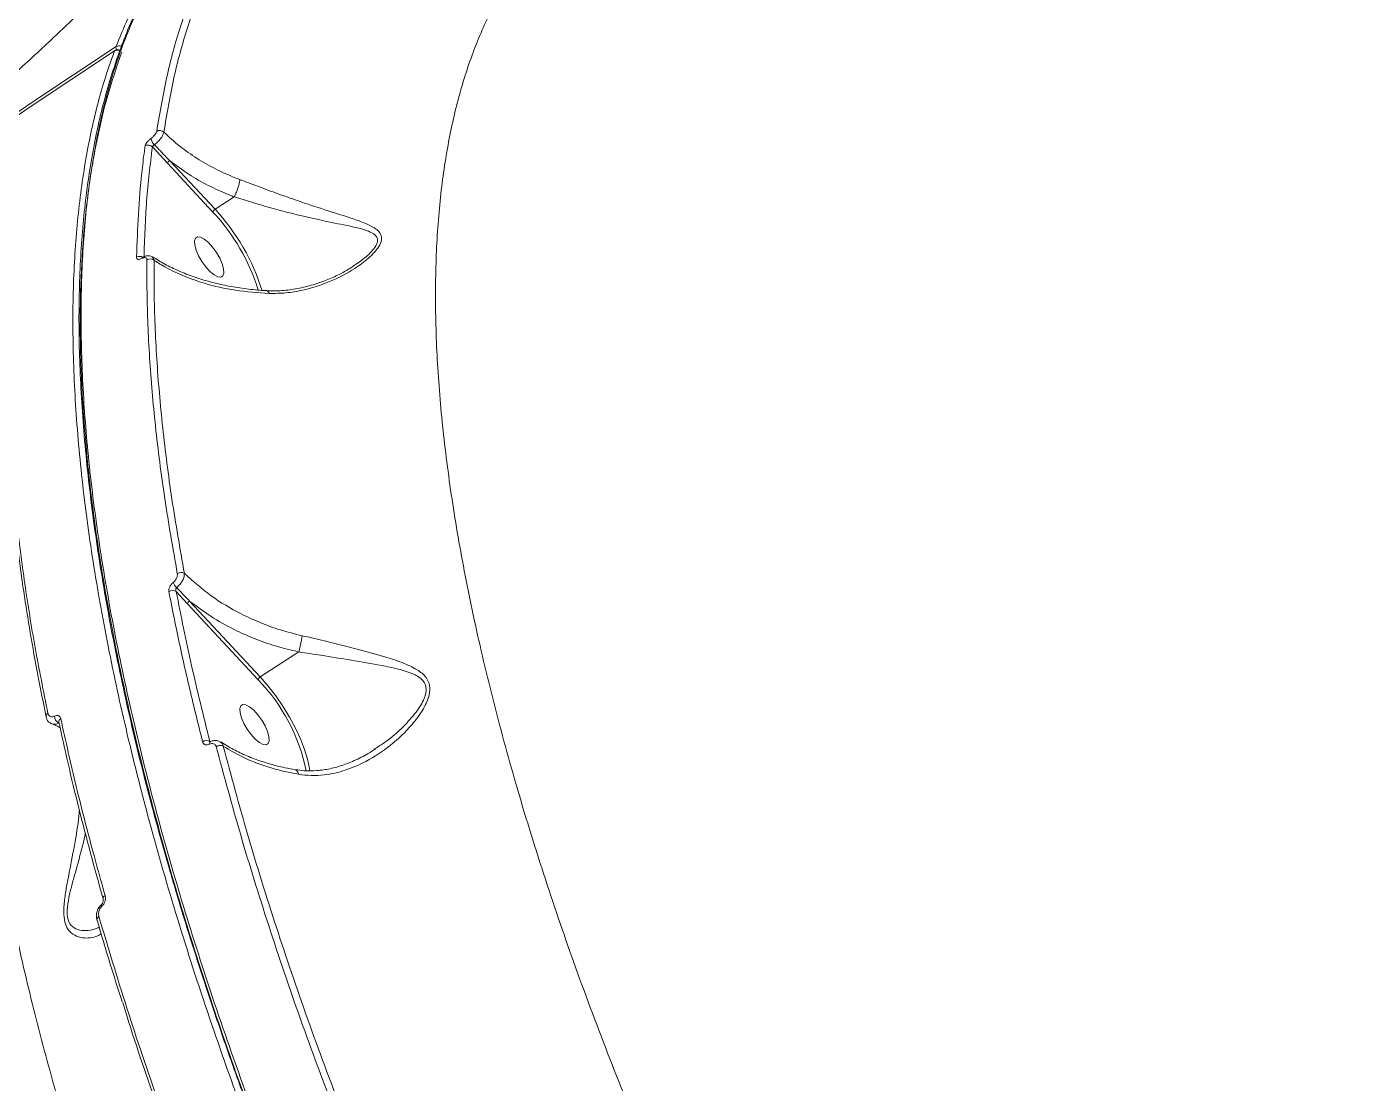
# Model space of a CAD drawing. Header units: millimetres. Extents: x -5550 to 7488, y -4093 to 4627.
# Drawn here: x -2675.4 to -2420.2, y 2001.7 to 2203.9 of the extents above; entities that cross this region are included whole.
import ezdxf

# ---------------------------------------------------------------- set-up
doc = ezdxf.new("R2010")
doc.units = ezdxf.units.MM
doc.layers.add('DIKOM_ОБЪЕКТ', color=7, linetype='Continuous')

msp = doc.modelspace()

# ---------------------------------------------------------------- linework, layer by layer
at = {"layer": 'DIKOM_ОБЪЕКТ', "color": 7, "linetype": 'Continuous', "lineweight": 15}
for p, q in [((-2651.315, 2180.903), (-2648.415, 2177.764)), ((-2648.415, 2177.764), (-2639.738, 2168.437)), ((-2639.327, 2168.961), (-2648.005, 2178.289)), ((-2635.647, 2171.352), (-2639.327, 2168.961)), ((-2612.837, 2158.133), (-2612.974, 2158.036)), ((-2646.76, 2095.812), (-2644.597, 2093.473)), ((-2644.597, 2093.473), (-2631.079, 2078.942)), ((-2630.668, 2079.466), (-2644.187, 2093.998)), ((-2623.293, 2084.258), (-2630.668, 2079.466)), ((-2671.659, 2071.84), (-2671.65, 2071.806)), ((-2640.235, 2067.077), (-2640.327, 2067.146)), ((-2608.694, 2065.796), (-2608.893, 2065.671))]:
    msp.add_line(p, q, dxfattribs=at)
at = {"layer": 'DIKOM_ОБЪЕКТ', "color": 7, "linetype": 'Continuous', "lineweight": 15, "flags": 128}
for points in [[(-2690.976, 2177.34), (-2674.886, 2188.445), (-2658.57, 2199.275)], [(-2658.261, 2200.096), (-2674.577, 2189.266), (-2690.667, 2178.161)], [(-2658.57, 2199.275), (-2658.528, 2199.341), (-2658.509, 2199.356)], [(-2642.085, 2163.632), (-2642.662, 2163.699), (-2643.058, 2163.452), (-2643.243, 2162.912), (-2643.201, 2162.122), (-2642.936, 2161.148), (-2642.469, 2160.067), (-2641.838, 2158.966), (-2641.093, 2157.937), (-2640.296, 2157.06), (-2639.511, 2156.409), (-2638.802, 2156.035), (-2638.225, 2155.969), (-2637.828, 2156.216), (-2637.643, 2156.756), (-2637.685, 2157.545), (-2637.95, 2158.52), (-2638.418, 2159.601), (-2639.049, 2160.701), (-2639.793, 2161.731), (-2640.59, 2162.607), (-2641.375, 2163.258), (-2642.085, 2163.632)], [(-2621.175, 2061.494), (-2621.24, 2061.955), (-2621.612, 2063.708), (-2622.196, 2065.61), (-2622.979, 2067.62), (-2623.945, 2069.695), (-2625.073, 2071.789), (-2626.337, 2073.858), (-2627.712, 2075.855), (-2629.166, 2077.738), (-2630.668, 2079.466)], [(-2633.426, 2074.137), (-2634.003, 2074.204), (-2634.399, 2073.957), (-2634.584, 2073.417), (-2634.543, 2072.627), (-2634.277, 2071.653), (-2633.81, 2070.571), (-2633.179, 2069.471), (-2632.434, 2068.442), (-2631.637, 2067.565), (-2630.852, 2066.914), (-2630.143, 2066.54), (-2629.566, 2066.474), (-2629.169, 2066.721), (-2628.984, 2067.26), (-2629.026, 2068.05), (-2629.292, 2069.025), (-2629.759, 2070.106), (-2630.39, 2071.206), (-2631.135, 2072.236), (-2631.931, 2073.112), (-2632.717, 2073.763), (-2633.426, 2074.137)], [(-2660.961, 2035.592), (-2660.998, 2035.671), (-2661.025, 2035.744), (-2661.044, 2035.809), (-2661.052, 2035.865), (-2661.05, 2035.911), (-2661.038, 2035.948), (-2661.017, 2035.973), (-2660.986, 2035.987)], [(-2661.908, 2032.954), (-2661.899, 2032.925), (-2661.896, 2032.918)]]:
    msp.add_lwpolyline(points, dxfattribs=at)
at = {"layer": 'DIKOM_ОБЪЕКТ', "color": 7, "linetype": 'Continuous', "lineweight": 15}
for centre, radius, start, end in [((-2658.021, 2198.384), 1.046, 61.70932, 121.59931), ((-2657.963, 2198.518), 1, 61.8974, 123.05726), ((-2657.353, 2199.946), 0.92, 170.58227, 209.03732), ((-2657.714, 2199.208), 1.043, 62.76806, 121.60819), ((-2649.91, 2182.927), 1.115, 45.24111, 121.08363), ((-2652.131, 2180.142), 1.115, 42.98227, 121.27282), ((-2648.825, 2183.356), 2.909, 197.36036, 224.08726), ((-2647.563, 2177.521), 0.886, 119.87145, 164.02603), ((-2638.886, 2168.193), 0.886, 119.86768, 164.02981), ((-2668.868, 2141.484), 40.345, 17.16963, 42.92751), ((-2668.295, 2141.832), 39.03, 17.40737, 42.97335), ((-2653.713, 2158.792), 1.169, 59.67382, 121.57342), ((-2653.016, 2159.514), 0.314, 122.72832, 174.23358), ((-2651.734, 2158.322), 1.158, 49.33573, 121.80504), ((-2644.437, 2098.853), 3.18, 204.19056, 225.37124), ((-2645.837, 2098.203), 1.271, 59.36618, 123.50762), ((-2647.444, 2094.758), 1.256, 57.01054, 123.96515), ((-2643.746, 2093.229), 0.886, 119.86768, 164.02981), ((-2630.227, 2078.698), 0.886, 119.86072, 164.03677), ((-2656.41, 2054.433), 35.247, 11.45641, 44.05473), ((-2670.984, 2071.907), 0.679, 117.38948, 185.6188), ((-2668.483, 2072.005), 1.573, 180.61843, 242.75201), ((-2668.531, 2070.877), 0.671, 116.88813, 187.01694), ((-2640.946, 2065.981), 1.32, 62.00885, 124.73079), ((-2639.969, 2066.719), 0.452, 128.86543, 195.78206), ((-2638.336, 2065.003), 1.355, 65.18486, 124.28471), ((-2660.086, 2037.062), 0.643, 114.8746, 186.77804), ((-2661.266, 2033.021), 0.646, 115.09695, 186.02615)]:
    msp.add_arc(centre, radius, start, end, dxfattribs=at)
for points, knots in [([(-2487.538, 1856.77), (-2490.83, 1862.091), (-2497.418, 1872.737), (-2506.867, 1888.837), (-2515.971, 1904.981), (-2524.794, 1921.356), (-2533.303, 1937.926), (-2541.46, 1954.653), (-2549.131, 1971.266), (-2556.497, 1988.193), (-2563.485, 2005.372), (-2570.021, 2022.732), (-2575.952, 2039.911), (-2581.229, 2056.841), (-2585.818, 2073.453), (-2589.613, 2089.362), (-2592.624, 2104.53), (-2594.875, 2118.938), (-2596.408, 2132.838), (-2597.184, 2146.157), (-2597.184, 2158.833), (-2596.408, 2170.577), (-2594.88, 2181.37), (-2592.638, 2191.219), (-2589.644, 2200.291), (-2585.878, 2208.521), (-2581.331, 2215.854), (-2576.46, 2221.735), (-2571.407, 2226.313), (-2567.677, 2229.152), (-2565.352, 2230.387), (-2564.846, 2230.656)], [0, 0, 0, 0, 0.0324339, 0.0649065, 0.0973793, 0.129813, 0.1635769, 0.1973846, 0.2311923, 0.264956, 0.301667, 0.3384063, 0.3751172, 0.4129006, 0.4507147, 0.488498, 0.5250875, 0.5617053, 0.5982949, 0.635952, 0.67364, 0.711297, 0.7477997, 0.7843307, 0.8208335, 0.8583999, 0.8959971, 0.9335635, 0.9627211, 0.9918788, 1, 1, 1, 1]), ([(-2638.082, 2221.816), (-2639.515, 2219.18), (-2642.38, 2213.907), (-2645.796, 2204.807), (-2648.607, 2194.914), (-2649.859, 2187.559), (-2650.486, 2183.882)], [0, 0, 0, 0, 0.2485955, 0.4971904, 0.748595, 1, 1, 1, 1]), ([(-2649.125, 2183.719), (-2648.507, 2187.347), (-2647.273, 2194.604), (-2644.492, 2204.453), (-2641.083, 2213.581), (-2638.193, 2218.903), (-2636.748, 2221.564)], [0, 0, 0, 0, 0.2485944, 0.4971895, 0.748595, 1, 1, 1, 1]), ([(-2647.173, 2219.253), (-2647.611, 2218.661), (-2648.933, 2216.874), (-2650.94, 2213.618), (-2653.206, 2209.496), (-2655.281, 2205.098), (-2657.177, 2200.441), (-2658.886, 2195.533), (-2660.4, 2190.395), (-2661.713, 2185.044), (-2662.824, 2179.488), (-2663.734, 2173.726), (-2664.444, 2167.756), (-2664.955, 2161.576), (-2665.268, 2155.185), (-2665.382, 2148.581), (-2665.298, 2141.764), (-2665.015, 2134.73), (-2664.533, 2127.476), (-2663.852, 2120.016), (-2662.977, 2112.379), (-2661.909, 2104.596), (-2660.649, 2096.68), (-2659.2, 2088.63), (-2657.561, 2080.444), (-2655.732, 2072.119), (-2653.713, 2063.652), (-2651.503, 2055.041), (-2649.102, 2046.285), (-2646.508, 2037.379), (-2643.72, 2028.32), (-2640.741, 2019.118), (-2637.583, 2009.805), (-2634.255, 2000.418), (-2630.767, 1990.981), (-2627.121, 1981.499), (-2623.317, 1971.966), (-2619.351, 1962.38), (-2615.225, 1952.738), (-2610.936, 1943.037), (-2606.485, 1933.274), (-2601.868, 1923.448), (-2597.084, 1913.553), (-2592.135, 1903.593), (-2587.034, 1893.596), (-2581.802, 1883.603), (-2576.456, 1873.648), (-2571.002, 1863.741), (-2565.438, 1853.877), (-2559.761, 1844.052), (-2553.971, 1834.263), (-2548.065, 1824.507), (-2542.043, 1814.782), (-2535.902, 1805.084), (-2529.64, 1795.411), (-2523.254, 1785.763), (-2517.226, 1776.827), (-2513.289, 1771.146), (-2511.553, 1768.643)], [0, 0, 0, 0, 0.0088771, 0.0267986, 0.0447856, 0.062858, 0.0810341, 0.0993066, 0.1175605, 0.1357123, 0.1537946, 0.1718258, 0.1898251, 0.2078119, 0.2258056, 0.2438195, 0.2618733, 0.2799871, 0.2981809, 0.316469, 0.3347583, 0.3529458, 0.3710497, 0.3890905, 0.4070888, 0.4250652, 0.4430402, 0.4610303, 0.4790531, 0.4971293, 0.5152795, 0.5335239, 0.551803, 0.5700067, 0.588121, 0.6061664, 0.6241637, 0.6421334, 0.660096, 0.6780701, 0.6960713, 0.7141203, 0.7322376, 0.7504436, 0.7687195, 0.7869548, 0.8050889, 0.8231483, 0.8411535, 0.8591255, 0.8770845, 0.8950509, 0.9130388, 0.9310686, 0.9491606, 0.9673358, 0.9856014, 1, 1, 1, 1]), ([(-2510.996, 1768.937), (-2513.589, 1772.697), (-2520.576, 1782.826), (-2531.668, 1799.596), (-2544.136, 1819.25), (-2556.283, 1839.295), (-2568.057, 1859.669), (-2579.405, 1880.31), (-2590.079, 1900.763), (-2600.058, 1920.962), (-2609.336, 1940.848), (-2618.064, 1960.746), (-2626.189, 1980.585), (-2633.665, 2000.293), (-2640.329, 2019.437), (-2646.176, 2037.964), (-2651.222, 2055.836), (-2655.548, 2073.345), (-2659.107, 2090.411), (-2661.868, 2106.965), (-2663.77, 2122.642), (-2664.828, 2137.408), (-2665.072, 2151.251), (-2664.507, 2164.396), (-2663.1, 2176.767), (-2660.832, 2188.297), (-2657.768, 2198.752), (-2653.882, 2208.044), (-2650.259, 2214.901), (-2647.648, 2218.303), (-2646.852, 2219.341)], [0, 0, 0, 0, 0.0215551, 0.0580707, 0.0946145, 0.1311302, 0.1687065, 0.2063134, 0.2438897, 0.2804054, 0.3169491, 0.3534648, 0.3910411, 0.4286479, 0.4662243, 0.5027399, 0.5392837, 0.5757993, 0.6133756, 0.6509826, 0.6885588, 0.7250744, 0.7616182, 0.7981339, 0.8357101, 0.8733171, 0.9108933, 0.947409, 0.9839527, 1, 1, 1, 1]), ([(-2649.138, 2217.411), (-2650.181, 2215.907), (-2652.706, 2212.268), (-2655.7, 2206.421), (-2657.52, 2201.927), (-2658.261, 2200.096)], [0, 0, 0, 0, 0.294647, 0.7127756, 1, 1, 1, 1]), ([(-2706.778, 2170.94), (-2705.125, 2172.174), (-2701.82, 2174.641), (-2696.953, 2178.469), (-2692.319, 2182.237), (-2687.959, 2185.89), (-2683.687, 2189.568), (-2679.559, 2193.22), (-2675.616, 2196.793), (-2671.904, 2200.235), (-2668.483, 2203.482), (-2665.346, 2206.523), (-2663.552, 2208.314), (-2662.656, 2209.208)], [0, 0, 0, 0, 0.102184, 0.2043671, 0.292491, 0.3808921, 0.4690126, 0.5574042, 0.6460773, 0.7344671, 0.8228831, 0.9115812, 1, 1, 1, 1]), ([(-2658.57, 2199.275), (-2659.241, 2197.358), (-2661.051, 2192.192), (-2663.347, 2182.978), (-2665.255, 2171.435), (-2666.363, 2158.869), (-2666.647, 2145.299), (-2666.081, 2130.742), (-2664.68, 2115.522), (-2662.468, 2099.705), (-2659.485, 2083.371), (-2655.684, 2066.254), (-2651.043, 2048.38), (-2645.557, 2029.795), (-2639.347, 2010.908), (-2632.453, 1991.79), (-2624.925, 1972.517), (-2616.641, 1952.776), (-2607.599, 1932.615), (-2597.811, 1912.097), (-2587.615, 1891.912), (-2577.082, 1872.132), (-2566.289, 1852.813), (-2554.934, 1833.402), (-2543.03, 1813.959), (-2530.605, 1794.548), (-2517.757, 1775.331), (-2504.517, 1756.372), (-2490.925, 1737.733), (-2476.933, 1719.356), (-2462.574, 1701.32), (-2447.888, 1683.695), (-2433.2, 1666.87), (-2418.56, 1650.885), (-2404.017, 1635.757), (-2389.333, 1621.244), (-2374.553, 1607.416), (-2359.734, 1594.362), (-2346.057, 1583.015), (-2337.412, 1576.384), (-2333.59, 1573.452)], [0, 0, 0, 0, 0.0156516, 0.0421675, 0.0687039, 0.0952199, 0.122506, 0.1498144, 0.1771006, 0.2036165, 0.230153, 0.256669, 0.2839551, 0.3112635, 0.3385497, 0.3650656, 0.391602, 0.418118, 0.4454042, 0.4727126, 0.4999988, 0.52556, 0.5511396, 0.5767008, 0.6029495, 0.629218, 0.6554666, 0.6819827, 0.7085191, 0.7350351, 0.7623214, 0.7896299, 0.8169161, 0.8434321, 0.8699685, 0.8964846, 0.9237708, 0.9510793, 0.9783655, 1, 1, 1, 1]), ([(-2511.408, 1768.646), (-2513.175, 1771.161), (-2519.261, 1779.822), (-2529.322, 1794.997), (-2541.573, 1814.09), (-2553.418, 1833.428), (-2564.834, 1852.9), (-2575.762, 1872.431), (-2586.302, 1892.209), (-2596.403, 1912.207), (-2606.033, 1932.387), (-2615.041, 1952.439), (-2623.388, 1972.27), (-2631.033, 1991.787), (-2637.946, 2010.927), (-2644.099, 2029.648), (-2649.499, 2047.929), (-2654.135, 2065.716), (-2657.987, 2082.929), (-2661.036, 2099.485), (-2663.121, 2114.324), (-2664.406, 2127.558), (-2665.062, 2139.333), (-2665.178, 2150.577), (-2664.749, 2161.388), (-2663.75, 2171.721), (-2662.154, 2181.521), (-2660.027, 2190.711), (-2658.13, 2196.255), (-2657.182, 2199.026)], [0, 0, 0, 0, 0.01588, 0.0546879, 0.0936091, 0.1325881, 0.171567, 0.2104882, 0.2492961, 0.2895889, 0.3300087, 0.3704933, 0.4109778, 0.4513977, 0.4916904, 0.5319834, 0.5724032, 0.6128877, 0.6533723, 0.6937921, 0.7340849, 0.7667338, 0.7994163, 0.8320989, 0.8647476, 0.898542, 0.9323739, 0.9662056, 1, 1, 1, 1]), ([(-2650.486, 2183.882), (-2650.511, 2183.788), (-2650.563, 2183.601), (-2650.801, 2183.242), (-2651.127, 2182.877), (-2651.415, 2182.626), (-2651.575, 2182.508), (-2651.602, 2182.488)], [0, 0, 0, 0, 0.2378185, 0.4755374, 0.7135242, 0.9515167, 1, 1, 1, 1]), ([(-2651.602, 2182.488), (-2651.629, 2182.469), (-2651.788, 2182.351), (-2652.074, 2182.102), (-2652.399, 2181.738), (-2652.635, 2181.379), (-2652.685, 2181.19), (-2652.71, 2181.095)], [0, 0, 0, 0, 0.0479156, 0.2856379, 0.5236296, 0.7617763, 1, 1, 1, 1]), ([(-2651.315, 2180.903), (-2651.304, 2180.931), (-2651.281, 2180.987), (-2651.194, 2181.097), (-2651.078, 2181.21), (-2650.979, 2181.288), (-2650.924, 2181.326), (-2650.915, 2181.332)], [0, 0, 0, 0, 0.2385355, 0.477025, 0.7149847, 0.9522261, 1, 1, 1, 1]), ([(-2650.915, 2181.332), (-2650.871, 2181.366), (-2650.61, 2181.569), (-2650.143, 2181.998), (-2649.617, 2182.623), (-2649.239, 2183.237), (-2649.163, 2183.558), (-2649.125, 2183.719)], [0, 0, 0, 0, 0.048543, 0.2867349, 0.5247052, 0.762281, 1, 1, 1, 1]), ([(-2648.005, 2178.289), (-2648.219, 2178.509), (-2649.198, 2179.514), (-2650.162, 2180.534), (-2650.915, 2181.332)], [0, 0, 0, 0, 0.2185514, 1, 1, 1, 1]), ([(-2634.571, 2174.657), (-2634.883, 2174.776), (-2636.477, 2175.383), (-2639.28, 2176.655), (-2642.825, 2178.68), (-2646.165, 2181.016), (-2648.134, 2182.815), (-2649.125, 2183.719)], [0, 0, 0, 0, 0.0563924, 0.2882895, 0.5227683, 0.7600061, 1, 1, 1, 1]), ([(-2652.71, 2181.095), (-2652.756, 2180.755), (-2652.987, 2179.055), (-2653.487, 2174.78), (-2654.06, 2168.1), (-2654.237, 2162.56), (-2654.325, 2159.788)], [0, 0, 0, 0, 0.0507677, 0.2538533, 0.6266988, 1, 1, 1, 1]), ([(-2652.926, 2159.646), (-2652.801, 2163.339), (-2652.552, 2170.734), (-2651.728, 2177.511), (-2651.315, 2180.903)], [0, 0, 0, 0, 0.4994488, 1, 1, 1, 1]), ([(-2648.005, 2178.289), (-2646.809, 2177.395), (-2644.49, 2175.662), (-2640.651, 2173.493), (-2637.683, 2172.13), (-2635.976, 2171.477), (-2635.647, 2171.352)], [0, 0, 0, 0, 0.3208276, 0.6223502, 0.9272289, 1, 1, 1, 1]), ([(-2634.571, 2174.657), (-2634.573, 2174.633), (-2634.58, 2174.523), (-2634.625, 2174.214), (-2634.76, 2173.634), (-2635.007, 2172.856), (-2635.313, 2172.049), (-2635.533, 2171.587), (-2635.643, 2171.356)], [0, 0, 0, 0, 0.0350174, 0.1552466, 0.3664276, 0.5776249, 0.788809, 1, 1, 1, 1]), ([(-2628.981, 2152.861), (-2627.912, 2152.872), (-2625.758, 2152.895), (-2621.845, 2153.556), (-2617.31, 2154.999), (-2613.08, 2157.219), (-2610.331, 2159.252), (-2608.844, 2160.692), (-2607.903, 2161.891), (-2607.396, 2163.098), (-2607.531, 2164.135), (-2608.142, 2164.93), (-2609.3, 2165.738), (-2611.137, 2166.537), (-2614.173, 2167.58), (-2618.271, 2168.861), (-2622.911, 2170.391), (-2627.267, 2171.928), (-2630.997, 2173.31), (-2633.431, 2174.228), (-2634.571, 2174.657)], [0, 0, 0, 0, 0.0515642, 0.1038938, 0.193805, 0.2863967, 0.3436967, 0.3727583, 0.402467, 0.4366787, 0.4671084, 0.4964605, 0.5269698, 0.5803762, 0.6349473, 0.7251666, 0.8181222, 0.8802025, 0.9438899, 1, 1, 1, 1]), ([(-2635.647, 2171.352), (-2635.646, 2171.353), (-2635.644, 2171.354), (-2635.643, 2171.356), (-2635.643, 2171.356)], [0, 0, 0, 0, 0.6778986, 1, 1, 1, 1]), ([(-2635.643, 2171.356), (-2635.642, 2171.356), (-2634.537, 2171.011), (-2632.122, 2170.245), (-2628.439, 2169.173), (-2624.113, 2168.018), (-2619.415, 2166.954), (-2615.263, 2166.101), (-2612.094, 2165.445), (-2610.107, 2164.877), (-2608.892, 2164.268), (-2608.295, 2163.617), (-2608.142, 2162.794), (-2608.666, 2161.698), (-2609.623, 2160.598), (-2610.969, 2159.378), (-2612.128, 2158.606), (-2612.837, 2158.133)], [0, 0, 0, 0, 0.0000467, 0.0810936, 0.1732232, 0.2654739, 0.4000786, 0.5347895, 0.6123893, 0.6897601, 0.740967, 0.7711286, 0.8107562, 0.8555717, 0.8958268, 0.9362697, 1, 1, 1, 1]), ([(-2654.325, 2159.788), (-2654.324, 2159.756), (-2654.321, 2159.626), (-2654.238, 2159.456), (-2654.017, 2159.355), (-2653.706, 2159.374), (-2653.454, 2159.489), (-2653.328, 2159.546)], [0, 0, 0, 0, 0.0795948, 0.3194738, 0.5498002, 0.7748562, 1, 1, 1, 1]), ([(-2653.178, 2159.785), (-2653.189, 2159.779), (-2653.243, 2159.746), (-2653.311, 2159.725), (-2653.323, 2159.722), (-2653.329, 2159.72)], [0, 0, 0, 0, 0.109953, 0.5730697, 1, 1, 1, 1]), ([(-2653.328, 2159.546), (-2653.204, 2159.603), (-2652.955, 2159.717), (-2652.647, 2159.735), (-2652.431, 2159.634), (-2652.349, 2159.465), (-2652.345, 2159.337), (-2652.344, 2159.306)], [0, 0, 0, 0, 0.2263336, 0.4527027, 0.6823465, 0.9207471, 1, 1, 1, 1]), ([(-2651.325, 2159.827), (-2651.337, 2159.84), (-2651.473, 2159.972), (-2651.843, 2160.067), (-2652.373, 2160.084), (-2652.825, 2159.97), (-2653.097, 2159.813), (-2653.179, 2159.765)], [0, 0, 0, 0, 0.026706, 0.2859997, 0.5478216, 0.8631918, 1, 1, 1, 1]), ([(-2652.344, 2159.306), (-2652.352, 2157.233), (-2652.376, 2151.172), (-2651.94, 2140.643), (-2650.81, 2127.486), (-2649.077, 2113.737), (-2647.385, 2104.088), (-2646.539, 2099.263)], [0, 0, 0, 0, 0.1144544, 0.3347648, 0.5550752, 0.7775382, 1, 1, 1, 1]), ([(-2650.979, 2159.2), (-2650.988, 2159.257), (-2651.024, 2159.486), (-2651.123, 2159.726), (-2651.296, 2159.799), (-2651.327, 2159.813)], [0, 0, 0, 0, 0.2125329, 0.8545978, 1, 1, 1, 1]), ([(-2629.349, 2153.42), (-2629.69, 2153.431), (-2631.19, 2153.48), (-2633.781, 2153.776), (-2637.099, 2154.309), (-2640.308, 2155.062), (-2643.381, 2156.007), (-2646.274, 2157.143), (-2648.944, 2158.424), (-2650.518, 2159.405), (-2651.288, 2159.884)], [0, 0, 0, 0, 0.039771, 0.1747489, 0.3114221, 0.4494591, 0.5884227, 0.7277982, 0.866972, 1, 1, 1, 1]), ([(-2645.189, 2099.297), (-2646.026, 2104.065), (-2647.698, 2113.599), (-2649.431, 2127.28), (-2650.571, 2140.458), (-2651.012, 2151.047), (-2650.987, 2157.133), (-2650.979, 2159.2)], [0, 0, 0, 0, 0.2203105, 0.4406214, 0.6630839, 0.8855459, 1, 1, 1, 1]), ([(-2650.979, 2159.2), (-2650.218, 2158.725), (-2648.416, 2157.602), (-2645.205, 2156.101), (-2640.843, 2154.574), (-2635.471, 2153.32), (-2631.163, 2153.015), (-2628.981, 2152.861)], [0, 0, 0, 0, 0.1301649, 0.3081354, 0.4882738, 0.7408497, 1, 1, 1, 1]), ([(-2612.822, 2158.118), (-2613.139, 2157.904), (-2614.088, 2157.263), (-2615.951, 2156.293), (-2618.454, 2155.202), (-2621.265, 2154.272), (-2624.241, 2153.63), (-2626.954, 2153.306), (-2628.664, 2153.354), (-2629.369, 2153.374)], [0, 0, 0, 0, 0.0696929, 0.2088272, 0.3648092, 0.5400328, 0.7159594, 0.8827415, 1, 1, 1, 1]), ([(-2628.981, 2152.861), (-2628.987, 2152.878), (-2629.051, 2153.052), (-2629.171, 2153.28), (-2629.303, 2153.3), (-2629.356, 2153.307)], [0, 0, 0, 0, 0.0615304, 0.6171882, 1, 1, 1, 1]), ([(-2671.296, 2072.509), (-2672.141, 2076.734), (-2673.832, 2085.185), (-2675.782, 2097.407), (-2677.335, 2109.31), (-2677.967, 2116.895), (-2678.283, 2120.687)], [0, 0, 0, 0, 0.2490962, 0.4981929, 0.7490967, 1, 1, 1, 1]), ([(-2678.6, 2119.988), (-2678.571, 2119.522), (-2678.39, 2116.654), (-2677.865, 2111.2), (-2677.015, 2103.623), (-2675.952, 2095.854), (-2674.695, 2087.916), (-2673.272, 2079.915), (-2672.168, 2074.482), (-2671.625, 2071.811)], [0, 0, 0, 0, 0.0314095, 0.1935723, 0.3558406, 0.5181813, 0.6805579, 0.8429208, 1, 1, 1, 1]), ([(-2684.074, 2112.904), (-2684.389, 2109.112), (-2685.021, 2101.525), (-2685.044, 2089.165), (-2684.386, 2076.009), (-2682.951, 2061.994), (-2680.742, 2047.168), (-2677.805, 2031.852), (-2674.167, 2016.113), (-2669.871, 2000.021), (-2664.847, 1983.314), (-2659.082, 1966.026), (-2652.578, 1948.203), (-2645.477, 1930.232), (-2637.819, 1912.179), (-2629.651, 1894.107), (-2620.844, 1875.729), (-2611.403, 1857.094), (-2601.345, 1838.263), (-2590.886, 1819.639), (-2580.071, 1801.279), (-2568.953, 1783.236), (-2557.356, 1765.226), (-2545.303, 1747.313), (-2532.825, 1729.563), (-2520.187, 1712.35), (-2507.435, 1695.721), (-2494.617, 1679.707), (-2481.538, 1664.062), (-2468.233, 1648.859), (-2454.743, 1634.155), (-2442.302, 1621.259), (-2430.94, 1609.976), (-2424.105, 1603.538), (-2420.684, 1600.316)], [0, 0, 0, 0, 0.0311784, 0.062381, 0.0935594, 0.1256442, 0.1577551, 0.1898399, 0.2210201, 0.2522244, 0.2834046, 0.3154897, 0.3476009, 0.379686, 0.410889, 0.4421158, 0.4733189, 0.5054257, 0.5375585, 0.5696654, 0.6009197, 0.6321978, 0.6634522, 0.69561, 0.727794, 0.7599519, 0.7912842, 0.8226406, 0.8539729, 0.886209, 0.9184712, 0.9507072, 0.9753305, 1, 1, 1, 1]), ([(-2647.338, 2097.55), (-2647.354, 2097.536), (-2647.498, 2097.42), (-2647.757, 2097.146), (-2648.026, 2096.693), (-2648.178, 2096.213), (-2648.157, 2095.938), (-2648.146, 2095.8)], [0, 0, 0, 0, 0.0299099, 0.2617737, 0.5039374, 0.7520068, 1, 1, 1, 1]), ([(-2646.539, 2099.263), (-2646.529, 2099.129), (-2646.509, 2098.86), (-2646.659, 2098.39), (-2646.923, 2097.948), (-2647.177, 2097.679), (-2647.32, 2097.564), (-2647.338, 2097.55)], [0, 0, 0, 0, 0.2478601, 0.4958923, 0.7364665, 0.9670419, 1, 1, 1, 1]), ([(-2646.671, 2096.59), (-2646.641, 2096.614), (-2646.406, 2096.807), (-2645.978, 2097.248), (-2645.508, 2097.953), (-2645.205, 2098.686), (-2645.194, 2099.094), (-2645.189, 2099.297)], [0, 0, 0, 0, 0.0333578, 0.2664417, 0.5082704, 0.7552868, 1, 1, 1, 1]), ([(-2622.667, 2087.365), (-2624.082, 2087.714), (-2626.815, 2088.389), (-2630.72, 2089.822), (-2635.209, 2091.888), (-2640.259, 2094.899), (-2643.532, 2097.818), (-2645.189, 2099.297)], [0, 0, 0, 0, 0.1647917, 0.3184405, 0.473522, 0.7333074, 1, 1, 1, 1]), ([(-2648.146, 2095.8), (-2648.055, 2095.328), (-2647.601, 2092.968), (-2646.412, 2087.086), (-2644.43, 2078.034), (-2642.609, 2070.723), (-2641.698, 2067.066)], [0, 0, 0, 0, 0.0507663, 0.2538463, 0.6266953, 1, 1, 1, 1]), ([(-2646.76, 2095.812), (-2646.785, 2095.88), (-2646.834, 2096.015), (-2646.842, 2096.232), (-2646.798, 2096.417), (-2646.733, 2096.525), (-2646.689, 2096.572), (-2646.676, 2096.585), (-2646.671, 2096.59)], [0, 0, 0, 0, 0.2725574, 0.532631, 0.7667298, 0.9319454, 0.9741553, 1, 1, 1, 1]), ([(-2640.327, 2067.146), (-2641.537, 2072.024), (-2643.959, 2081.791), (-2645.826, 2091.135), (-2646.76, 2095.812)], [0, 0, 0, 0, 0.4994504, 1, 1, 1, 1]), ([(-2644.187, 2093.998), (-2644.401, 2094.217), (-2645.235, 2095.075), (-2646.058, 2095.943), (-2646.671, 2096.59)], [0, 0, 0, 0, 0.2563647, 1, 1, 1, 1]), ([(-2644.187, 2093.998), (-2642.864, 2093.001), (-2640.2, 2090.994), (-2636.001, 2088.641), (-2631.832, 2086.772), (-2627.696, 2085.299), (-2624.789, 2084.612), (-2623.293, 2084.258)], [0, 0, 0, 0, 0.2198952, 0.4427741, 0.6236734, 0.8062584, 1, 1, 1, 1]), ([(-2623.354, 2060.845), (-2622.542, 2060.747), (-2620.904, 2060.549), (-2617.884, 2060.725), (-2614.331, 2061.523), (-2610.037, 2063.383), (-2605.666, 2066.278), (-2601.975, 2069.787), (-2599.479, 2073.152), (-2598.3, 2075.748), (-2598.156, 2077.863), (-2598.928, 2079.583), (-2600.792, 2081.05), (-2603.532, 2082.266), (-2607.436, 2083.55), (-2612.396, 2084.894), (-2617.771, 2086.242), (-2621.247, 2087.039), (-2622.667, 2087.365)], [0, 0, 0, 0, 0.0401002, 0.0808886, 0.1499729, 0.2211627, 0.3125704, 0.4066969, 0.4681063, 0.5184494, 0.5509513, 0.5857532, 0.6308465, 0.6885499, 0.7478281, 0.8397948, 0.9345752, 1, 1, 1, 1]), ([(-2623.287, 2084.264), (-2623.224, 2084.509), (-2623.1, 2084.998), (-2622.918, 2085.842), (-2622.772, 2086.626), (-2622.697, 2087.117), (-2622.671, 2087.33), (-2622.667, 2087.365)], [0, 0, 0, 0, 0.2440045, 0.4879954, 0.7319965, 0.9571165, 1, 1, 1, 1]), ([(-2623.293, 2084.258), (-2623.291, 2084.259), (-2623.289, 2084.26), (-2623.287, 2084.263), (-2623.287, 2084.264), (-2623.287, 2084.264)], [0, 0, 0, 0, 0.4972539, 0.9105423, 1, 1, 1, 1]), ([(-2623.287, 2084.264), (-2623.286, 2084.264), (-2621.881, 2084.045), (-2618.482, 2083.525), (-2613.14, 2082.666), (-2608.211, 2081.842), (-2604.24, 2081.003), (-2601.501, 2080.18), (-2599.698, 2079.098), (-2599.1, 2078.084), (-2598.893, 2077.123), (-2599.023, 2076.052), (-2599.598, 2074.701), (-2600.701, 2072.87), (-2603.048, 2070.13), (-2605.884, 2067.484), (-2608.095, 2066.156), (-2608.694, 2065.796)], [0, 0, 0, 0, 0.0000845, 0.0932869, 0.2248993, 0.3601677, 0.4410194, 0.5232944, 0.5828123, 0.6169134, 0.6269903, 0.66835, 0.7015454, 0.7356949, 0.8209702, 0.9515025, 1, 1, 1, 1]), ([(-2671.628, 2071.847), (-2671.599, 2071.696), (-2671.525, 2071.314), (-2671.152, 2070.813), (-2670.753, 2070.615), (-2670.563, 2070.521)], [0, 0, 0, 0, 0.2564025, 0.6475773, 1, 1, 1, 1]), ([(-2670.056, 2071.988), (-2670.187, 2071.939), (-2670.45, 2071.841), (-2670.806, 2071.881), (-2671.096, 2072.057), (-2671.244, 2072.298), (-2671.286, 2072.47), (-2671.296, 2072.509)], [0, 0, 0, 0, 0.2211272, 0.4418735, 0.6744913, 0.9251366, 1, 1, 1, 1]), ([(-2668.834, 2071.475), (-2668.844, 2071.513), (-2668.886, 2071.681), (-2669.03, 2071.918), (-2669.315, 2072.093), (-2669.667, 2072.133), (-2669.926, 2072.036), (-2670.056, 2071.988)], [0, 0, 0, 0, 0.0733343, 0.3225037, 0.5550314, 0.7773928, 1, 1, 1, 1]), ([(-2670.594, 2070.5), (-2670.268, 2070.383), (-2669.644, 2070.159), (-2669.18, 2069.884), (-2668.959, 2069.752)], [0, 0, 0, 0, 0.523935, 1, 1, 1, 1]), ([(-2670.56, 2070.527), (-2670.538, 2070.513), (-2670.346, 2070.397), (-2669.869, 2070.384), (-2669.426, 2070.532), (-2669.203, 2070.606)], [0, 0, 0, 0, 0.0615853, 0.5266982, 1, 1, 1, 1]), ([(-2669.191, 2070.796), (-2668.62, 2068.184), (-2667.44, 2062.78), (-2665.411, 2054.413), (-2663.184, 2045.771), (-2661.542, 2039.911), (-2660.723, 2036.987)], [0, 0, 0, 0, 0.2384488, 0.4932495, 0.7471785, 1, 1, 1, 1]), ([(-2660.356, 2037.645), (-2660.502, 2038.158), (-2661.229, 2040.72), (-2663.166, 2047.75), (-2665.972, 2058.612), (-2667.88, 2067.185), (-2668.834, 2071.475)], [0, 0, 0, 0, 0.0441425, 0.2207219, 0.6100163, 1, 1, 1, 1]), ([(-2641.698, 2067.066), (-2641.69, 2067.037), (-2641.647, 2066.884), (-2641.5, 2066.652), (-2641.196, 2066.474), (-2640.815, 2066.439), (-2640.541, 2066.543), (-2640.404, 2066.596)], [0, 0, 0, 0, 0.0546125, 0.2913539, 0.5278447, 0.7639597, 1, 1, 1, 1]), ([(-2640.404, 2066.596), (-2640.266, 2066.649), (-2639.991, 2066.754), (-2639.607, 2066.718), (-2639.3, 2066.538), (-2639.153, 2066.305), (-2639.108, 2066.151), (-2639.1, 2066.123)], [0, 0, 0, 0, 0.2364308, 0.4729383, 0.7098729, 0.9468423, 1, 1, 1, 1]), ([(-2640.25, 2067.075), (-2640.259, 2067.069), (-2640.305, 2067.043), (-2640.347, 2067.039), (-2640.342, 2067.039), (-2640.34, 2067.039)], [0, 0, 0, 0, 0.1288273, 0.6818472, 1, 1, 1, 1]), ([(-2638.304, 2066.997), (-2638.472, 2067.096), (-2638.837, 2067.312), (-2639.518, 2067.32), (-2640.005, 2067.209), (-2640.238, 2067.075), (-2640.252, 2067.067)], [0, 0, 0, 0, 0.2848225, 0.6221949, 0.9769572, 1, 1, 1, 1]), ([(-2637.768, 2066.233), (-2637.781, 2066.279), (-2637.85, 2066.53), (-2637.995, 2066.825), (-2638.219, 2066.94), (-2638.275, 2066.969)], [0, 0, 0, 0, 0.1440042, 0.7855832, 1, 1, 1, 1]), ([(-2623.897, 2061.725), (-2624.591, 2061.842), (-2626.341, 2062.138), (-2628.998, 2062.838), (-2631.864, 2063.788), (-2634.543, 2064.938), (-2636.677, 2066.032), (-2637.816, 2066.797), (-2638.215, 2067.065)], [0, 0, 0, 0, 0.1255006, 0.3160581, 0.5081282, 0.7014131, 0.8955174, 1, 1, 1, 1]), ([(-2639.1, 2066.123), (-2637.589, 2060.526), (-2634.566, 2049.333), (-2629.14, 2031.903), (-2623.116, 2014.065), (-2618.522, 2001.836), (-2616.226, 1995.722)], [0, 0, 0, 0, 0.2485965, 0.4971932, 0.7485966, 1, 1, 1, 1]), ([(-2614.947, 1995.994), (-2617.213, 2002.026), (-2621.746, 2014.091), (-2627.746, 2031.828), (-2633.192, 2049.291), (-2636.242, 2060.586), (-2637.768, 2066.233)], [0, 0, 0, 0, 0.2485977, 0.4971943, 0.7485973, 1, 1, 1, 1]), ([(-2637.768, 2066.233), (-2636.537, 2065.492), (-2634.054, 2063.995), (-2629.64, 2062.283), (-2625.981, 2061.312), (-2623.812, 2060.926), (-2623.354, 2060.845)], [0, 0, 0, 0, 0.2991607, 0.603991, 0.9163505, 1, 1, 1, 1]), ([(-2608.662, 2065.721), (-2608.891, 2065.558), (-2609.96, 2064.799), (-2611.979, 2063.742), (-2614.646, 2062.611), (-2617.273, 2061.865), (-2619.818, 2061.497), (-2622.03, 2061.433), (-2623.382, 2061.645), (-2623.919, 2061.729)], [0, 0, 0, 0, 0.0509987, 0.2382306, 0.417091, 0.586741, 0.7473075, 0.8996684, 1, 1, 1, 1]), ([(-2623.91, 2061.655), (-2623.847, 2061.647), (-2623.675, 2061.625), (-2623.499, 2061.336), (-2623.395, 2061.03), (-2623.362, 2060.879), (-2623.354, 2060.845)], [0, 0, 0, 0, 0.250048, 0.6839306, 0.9277825, 1, 1, 1, 1]), ([(-2665.283, 2054.003), (-2665.295, 2053.831), (-2665.422, 2051.895), (-2666.084, 2047.897), (-2666.98, 2043.261), (-2667.685, 2039.658), (-2668.115, 2037.081), (-2668.336, 2034.632), (-2668.128, 2032.549), (-2667.412, 2030.918), (-2666.176, 2029.921), (-2664.667, 2029.484), (-2663.156, 2029.499), (-2661.92, 2029.775), (-2661.31, 2030.179), (-2661.094, 2030.322)], [0, 0, 0, 0, 0.0136989, 0.1542409, 0.2989744, 0.3602139, 0.4222547, 0.4920072, 0.5479337, 0.6039124, 0.6860803, 0.7698284, 0.8553999, 0.9489471, 1, 1, 1, 1]), ([(-2661.471, 2031.581), (-2661.786, 2031.444), (-2662.566, 2031.103), (-2663.985, 2030.879), (-2665.547, 2031.014), (-2666.838, 2031.697), (-2667.546, 2033.076), (-2667.669, 2034.962), (-2667.312, 2037.202), (-2666.741, 2039.577), (-2665.816, 2042.939), (-2664.846, 2046.309), (-2664.298, 2048.822), (-2664.135, 2049.57)], [0, 0, 0, 0, 0.071377, 0.1770544, 0.2824298, 0.3799024, 0.443619, 0.5071488, 0.5893492, 0.6652973, 0.7414136, 0.9230192, 1, 1, 1, 1]), ([(-2660.75, 2037.058), (-2660.737, 2037.023), (-2660.702, 2036.931), (-2660.684, 2036.685), (-2660.743, 2036.407), (-2660.83, 2036.208), (-2660.917, 2036.077), (-2660.996, 2035.989), (-2661.059, 2035.938), (-2661.096, 2035.917), (-2661.107, 2035.912), (-2661.109, 2035.911)], [0, 0, 0, 0, 0.1637949, 0.4296101, 0.6051888, 0.7222963, 0.8049226, 0.8650258, 0.9288444, 0.986689, 1, 1, 1, 1]), ([(-2660.961, 2035.592), (-2660.842, 2035.715), (-2660.607, 2035.959), (-2660.376, 2036.466), (-2660.265, 2037.026), (-2660.297, 2037.426), (-2660.35, 2037.623), (-2660.356, 2037.645)], [0, 0, 0, 0, 0.2147751, 0.4259354, 0.6817061, 0.9641559, 1, 1, 1, 1]), ([(-2661.16, 2035.795), (-2661.26, 2035.702), (-2661.557, 2035.424), (-2661.863, 2034.777), (-2662.041, 2033.962), (-2662.027, 2033.332), (-2661.916, 2033.014), (-2661.896, 2032.957)], [0, 0, 0, 0, 0.1292908, 0.3853137, 0.6503684, 0.9366024, 1, 1, 1, 1]), ([(-2661.54, 2033.606), (-2661.578, 2033.817), (-2661.646, 2034.189), (-2661.521, 2034.764), (-2661.299, 2035.244), (-2661.074, 2035.476), (-2660.961, 2035.592)], [0, 0, 0, 0, 0.329195, 0.5797501, 0.7885883, 1, 1, 1, 1]), ([(-2636.299, 1961.833), (-2638.758, 1967.968), (-2643.676, 1980.237), (-2650.274, 1998.338), (-2656.334, 2016.204), (-2659.805, 2027.805), (-2661.54, 2033.606)], [0, 0, 0, 0, 0.2485951, 0.49719, 0.7485953, 1, 1, 1, 1]), ([(-2661.868, 2032.925), (-2661.834, 2032.806), (-2660.966, 2029.733), (-2659.393, 2024.538), (-2657.764, 2019.41), (-2657.1, 2017.319)], [0, 0, 0, 0, 0.0232876, 0.6017806, 1, 1, 1, 1]), ([(-2656.985, 2017.146), (-2656.817, 2016.594), (-2654.899, 2010.296), (-2650.574, 1997.8), (-2644.023, 1979.705), (-2639.056, 1967.322), (-2636.573, 1961.131)], [0, 0, 0, 0, 0.0308224, 0.3514654, 0.6757321, 1, 1, 1, 1])]:
    msp.add_open_spline(points, degree=3, knots=knots, dxfattribs=at)

doc.saveas('drawing.dxf')
